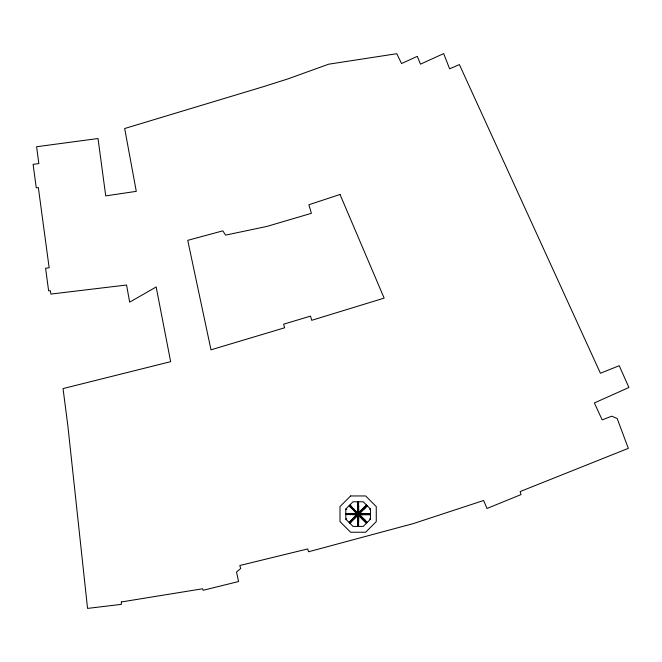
<?xml version="1.0" encoding="UTF-8"?>
<svg xmlns="http://www.w3.org/2000/svg" width="662" height="662" viewBox="0 0 662 662"><rect width="100%" height="100%" fill="white"/><g stroke="black" fill="none" stroke-linecap="round" stroke-linejoin="round"><path stroke-width="0.99" d="M357.439 512.984L350.181 505.305L349.677 505.214L351.232 506.356L350.91 507.282L349.255 505.636L356.859 513.795L354.575 516.815L355.411 517.651L354.575 516.815L349.255 522.55L350.91 520.903L351.232 521.83L350.181 522.881L349.677 522.972L357.505 515.557L350.719 521.921L350.397 520.994L350.901 520.903M356.04 516.608L356.396 516.244L355.618 515.764L356.462 516.6L355.618 515.764L356.727 515.077L356.727 513.108L357.505 512.628L356.446 513.795L357.505 515.557L356.669 514.722L345.87 514.391L346.3 513.497L357.025 513.406L349.346 506.149M358.423 512.818L366.591 505.214L366.913 506.149L360.641 512.421L359.805 511.585L360.641 512.421L359.243 513.406M361.311 510.493L360.848 510.534L361.229 511.42L361.692 510.948M354.575 516.815L355.411 517.651M361.899 509.492L362.735 510.328M355.039 516.765L353.467 518.346L354.369 518.694L354.013 517.792L353.533 517.858L353.88 518.76L354.435 518.205M361.262 511.378L361.733 510.915L360.848 510.534L360.807 510.998L366.591 505.214M352.416 519.389L352.987 518.818L353.4 519.24L352.821 519.819L352.482 518.9L353.392 519.256L352.838 519.811M362.859 508.946L363.43 508.375L363.777 509.285L362.942 508.449L364.489 507.315L364.828 508.234L363.901 507.911L364.497 507.307L364.828 508.234L363.901 507.903L364.489 507.315M363.289 509.351L363.843 508.797M351.952 519.86L351.357 520.448L351.77 520.878L352.358 520.282M359.805 516.6L360.641 515.764L367.013 522.55L363.281 518.818L362.942 519.736L364.489 520.87L364.828 519.951L363.901 520.274L363.984 520.787L364.497 520.878L358.821 515.202L358.423 526.348L358.423 515.781L359.598 514.722L360.641 515.764L359.805 516.6L360.641 515.764M355.618 512.421L356.462 511.585M357.836 515.359L357.836 526.348L357.538 515.574L359.118 515.491L359.243 514.779L364.903 520.448L364.828 519.951L363.901 520.282L366.591 522.972L358.423 515.359M351.439 519.951L351.779 520.87L352.366 520.274L351.439 519.951L352.275 520.787M365.962 506.678L365.366 507.282L365.035 506.356L365.962 506.678L365.358 507.282L364.944 506.869L365.54 506.264M350.181 522.881L350.281 522.368L349.346 522.037M350.719 521.921L351.323 521.317M364.944 506.869L366.078 505.305M359.532 513.795L370.389 513.795L369.967 514.68L359.607 514.68L359.607 513.497L359.532 514.391M356.727 514.391L357.505 515.557L356.727 515.077M356.975 514.093L358.134 512.934L358.953 513.273L358.953 514.912L358.134 515.251L356.975 514.093L359.292 514.093M357.712 514.515L356.826 513.199L357.025 514.779M358.423 515.491L358.912 515.293M357.836 512.818L357.538 502.259L358.423 501.829L358.821 512.984M357.836 503.31L357.836 504.171L357.836 503.319L358.721 503.741L358.423 504.171L358.423 503.31M357.538 525.926L357.836 525.496M358.423 502.69L358.721 502.259M358.423 524.875L358.423 524.014L358.721 524.445L357.836 524.875L357.836 524.014L357.836 524.875M357.836 504.808L357.836 505.627L357.836 504.8L358.423 504.8L358.423 505.644L358.423 504.8M358.423 523.385L358.423 522.541L358.721 522.963L357.836 523.385L357.836 522.541L357.836 523.385M355.386 513.795L354.873 514.391L355.386 514.391L355.171 513.497L354.964 514.391L355.477 514.391M361.386 513.795L360.881 513.795L361.088 514.68L361.295 513.795L360.79 513.795L361.295 514.391M357.836 507.109L357.836 506.289L358.721 506.695L358.423 507.109M358.423 521.879L358.423 521.093L358.423 521.896L357.538 521.49L357.836 521.077L357.836 521.896M357.836 507.092L357.836 506.306M358.423 508.565L358.423 507.82L357.538 508.176L357.836 508.565M358.423 519.612L358.423 520.398L357.836 520.398L357.836 519.612M358.423 507.092L358.423 506.289M357.836 507.82L357.836 508.532M358.423 510.013L358.721 509.657L357.836 509.301L357.836 510.013M357.836 520.365L357.836 519.653M358.423 508.532L358.423 507.787M358.423 518.884L358.423 518.172L358.721 518.528L357.836 518.826L357.836 518.172L357.836 518.884M358.423 520.365L358.423 519.653M357.836 509.359L357.836 509.955M357.836 516.749L357.836 517.353M358.423 509.955L358.423 509.301M358.423 511.436L358.423 510.832L357.836 510.832L357.836 511.436M345.812 508.987L353.028 501.771L363.231 501.771L370.447 508.987L370.447 519.198L363.231 526.414L353.028 526.414L345.812 519.198L345.812 508.987L346.723 509.368M349.859 506.24L350.181 505.305M351.232 506.356L350.719 506.264L350.397 507.191L351.232 506.356L351.323 506.86M351.439 508.234L352.366 507.911L352.275 507.398L351.439 508.234L352.275 507.398L351.348 507.729L351.952 508.325M353.318 508.449L352.482 509.285L353.318 508.449L352.482 509.285L353.318 508.449L354.435 509.98L354.369 509.492L353.483 509.864L354.013 510.394L354.369 509.492L353.905 509.45M353.483 509.864L353.533 510.328L354.369 509.492M354.575 511.37L355.411 510.534M359.805 512.007L362.354 509.45M349.859 521.946L357.712 513.671M357.836 512.686L359.118 512.694L360.161 511.643L360.641 512.421L360.161 511.643M357.315 514.912L358.159 514.068L358.953 514.912M358.953 513.273L358.134 514.126L357.315 513.273M358.399 514.25L367.013 505.636M360.807 517.188L361.684 516.815L360.848 517.651L360.807 517.188L362.942 519.736L363.777 518.9L363.281 518.818L363.777 518.9L363.43 519.811M360.848 517.651L361.684 516.815M362.776 518.321L362.271 517.816L361.899 518.694L362.735 517.858L361.229 516.765M362.354 518.735L361.899 518.694L362.735 517.858M363.777 518.9L362.942 519.736M363.984 520.787L364.828 519.951M365.366 520.903L365.035 521.83L365.962 521.499L365.358 520.903L365.962 521.499M366.078 522.881L364.944 521.317L365.035 521.83L365.871 520.994M353.392 508.929L352.482 509.285M358.763 515.557L359.176 515.135M362.246 517.792L361.899 518.694M365.987 522.368L366.913 522.037M353.392 513.795L354.054 513.795M353.343 514.391L353.996 514.391M362.867 513.795L362.213 513.795L362.569 514.68L362.569 513.497L362.213 514.391L362.925 514.391M353.698 514.68L353.698 513.497M351.861 514.391L352.573 514.391L352.217 513.497L352.217 514.68L352.606 513.795L351.828 513.795M363.695 513.795L364.439 513.795L364.05 514.68L363.653 513.795L364.406 513.795M350.347 513.795L351.15 513.795L350.736 514.68L350.347 513.795L351.133 513.795M363.695 514.391L364.439 514.391M365.134 513.795L365.937 513.795L365.523 514.68L365.134 513.795L365.921 513.795M349.685 513.795L349.255 513.497L348.833 514.391L349.668 514.391M350.347 514.391L351.15 514.391M365.134 514.391L365.937 514.391M366.591 513.795L367.427 513.795L367.005 514.68L366.582 513.795L367.418 513.795M357.538 512.611L358.423 512.405L359.334 513.307M358.423 511.345L358.423 510.923L357.836 511.345M357.836 516.84L358.423 517.353L358.423 516.749M358.423 517.262L358.423 516.84M347.36 513.795L348.212 513.795L347.782 514.68L347.351 513.795L348.204 513.795M348.833 513.795L349.255 513.497L349.685 514.391L348.849 514.391M368.064 513.795L368.916 513.795L368.486 514.68L368.055 513.795L368.908 513.795M366.591 514.391L367.427 514.391M346.3 514.68L346.731 514.391L346.3 513.497M347.36 514.391L348.212 514.391M368.064 514.391L368.916 514.391M369.967 513.497L369.537 513.795L369.967 514.68M357.24 512.785L356.727 513.795M359.334 514.879L358.423 514.167M345.812 519.198L346.723 518.818M369.537 509.368L370.447 508.987M358.423 512.686L359.598 513.464L359.118 512.694M366.913 506.149L365.987 505.818M357.538 505.222L358.721 505.222M357.538 506.695L358.721 506.695M345.87 513.795L358.059 513.795M358.208 513.795L370.389 513.795M345.87 514.391L358.059 514.391M358.208 514.391L370.389 514.391M357.836 515.781L358.423 515.781M357.538 520.009L358.721 520.009M357.538 521.49L358.721 521.49M353.533 510.328L355.039 511.42M365.035 521.83L365.54 521.921M350.397 507.191L350.901 507.282M369.537 518.818L370.447 519.198M356.462 516.6L355.618 515.764M365.035 506.356L365.871 507.191M363.984 507.398L364.828 508.234M362.942 508.449L363.777 509.285M361.684 511.37L360.848 510.534M359.805 511.585L360.641 512.421M350.281 505.818L356.462 512.007M359.532 515.077L360.583 516.12M359.118 515.491L360.161 516.542M354.369 518.694L353.533 517.858M353.318 519.736L352.482 518.9M350.397 520.994L351.232 521.83M356.106 511.643L357.149 512.694M355.684 512.065L356.727 513.108M358.423 525.496L358.721 525.926M357.538 502.259L357.836 502.69M352.275 507.398L352.358 507.903M368.486 513.497L368.486 514.68M367.005 513.497L367.005 514.68M365.523 513.497L365.523 514.68M364.05 513.497L364.05 514.68M362.569 513.497L362.569 514.68M361.088 513.497L361.088 514.68M358.423 501.829L358.423 512.405M358.134 512.934L358.134 515.251M357.836 501.829L357.836 512.405M355.171 513.497L355.171 514.68M352.217 513.497L352.217 514.68M350.736 513.497L350.736 514.68M349.255 513.497L349.255 514.68M347.782 513.497L347.782 514.68M121.394 601.948L121.345 604.365L87.549 608.403L67.872 425.947L63.039 388.577L170.647 361.667L156.166 286.977L129.653 302.153L126.566 284.999L50.875 294.077L50.386 290.734L48.632 290.866L45.57 268.234L49.145 267.746L38.346 187.545L36.261 187.834L33.1 164.35L38.835 163.58L36.6 146.732L98.017 138.524L105.73 195.878L136.289 191.351L124.663 128.519L262.88 86.83L287.672 78.985L328.65 64.197L396.778 53.705L401.536 63.552L417.3 56.353L420.494 64.148L443.664 53.597L449.606 68.798L459.403 64.603L600.426 373.244L619.227 365.705L628.9 387.493L594.36 402.951L602.18 419.898L611.663 416.199L617.149 418.458L628.337 448.348L520.158 491.56L520.977 494.613L487.025 508.457L483.608 500.505L413.444 523.551L308.533 551.769L307.681 548.939L239.81 565.497L240.711 568.509L236.541 571.96L238.552 581.526L203.209 590.272L202.572 588.775L121.394 601.948M359.689 514.391L359.607 513.497L359.689 514.391M350.62 495.954L339.995 506.579L339.995 521.606L350.62 532.231L365.647 532.231L376.264 521.606L376.264 506.579L365.647 495.954L350.62 495.954M340.011 194.463L308.897 204.757L311.388 213.321L266.968 226.412L225.585 235.126L222.837 230.856L187.727 240.347L211.004 349.817L284.586 327.798L283.634 324.173L310.511 316.122L311.694 320.317L384.15 298.115L340.011 194.463"/></g></svg>
